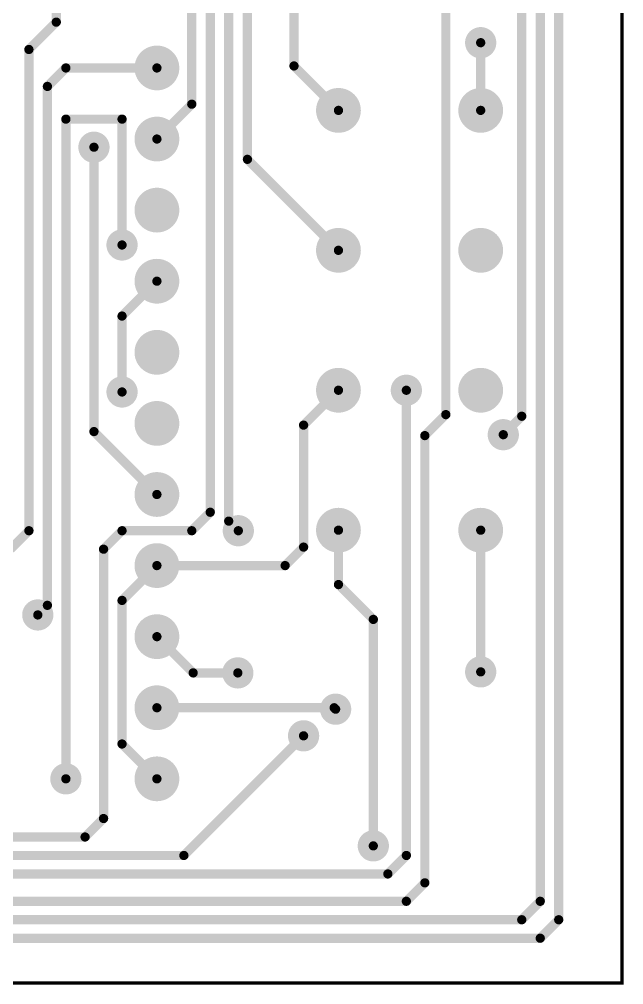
# Model space of a CAD drawing. Extents: x 0 to 107, y 0 to 143.
# Drawn here: x 85.63 to 107.22, y -0.06 to 34.43 of the extents above; entities that cross this region are included whole.
import ezdxf

# ---------------------------------------------------------------- set-up
doc = ezdxf.new("R2010")
doc.units = 0
for name, color, linetype in [('Board_Outline', 21, 'CONTINUOUS'), ('Bottom', 10, 'CONTINUOUS'), ('Bottom_Mask', 15, 'CONTINUOUS')]:
    doc.layers.add(name, color=color, linetype=linetype)

msp = doc.modelspace()

# ---------------------------------------------------------------- linework, layer by layer
at = {"layer": 'Board_Outline', "linetype": 'CONTINUOUS', "const_width": 0.12}
msp.add_lwpolyline([(107.1581, 142.5924), (0, 142.5924), (0, 0), (107.1581, 0), (107.1581, 142.5924)], dxfattribs=at)
at = {"layer": 'Bottom', "linetype": 'CONTINUOUS', "const_width": 0.33}
for points in [[(104.8981, 2.2602), (104.8981, 108.3923)], [(104.2381, 2.9202), (104.2381, 99.0523)], [(100.8664, 76.8015), (100.8664, 20.309)], [(93.1127, 70.4602), (93.1127, 16.5033)], [(103.5781, 20.2509), (103.5781, 69.7123)], [(92.4527, 67.9203), (92.4527, 16.8203)], [(86.9536, 61.6014), (86.9536, 34.3322)], [(93.7804, 54.2739), (93.7804, 29.43)], [(95.4434, 51.7203), (95.4434, 32.767)], [(91.7927, 31.4002), (91.7927, 51.0603)], [(86.9536, 34.3322), (85.9766, 33.3553)], [(85.9766, 33.3553), (85.9766, 16.1603)], [(102.1114, 31.1789), (102.1115, 33.5973)], [(86.6366, 32.0352), (87.2966, 32.6952)], [(87.2966, 32.6952), (90.5477, 32.6952)], [(95.4434, 32.767), (97.0314, 31.1789)], [(86.6366, 13.4944), (86.6366, 32.0352)], [(90.5477, 30.1552), (91.7927, 31.4002)], [(87.2966, 7.2953), (87.2966, 30.8663)], [(87.2966, 30.8663), (89.3026, 30.8663)], [(89.3026, 30.8663), (89.3026, 26.3703)], [(88.2996, 29.8633), (88.2996, 19.7033)], [(93.7804, 29.43), (97.0314, 26.1789)], [(89.3026, 23.8301), (90.5477, 25.0752)], [(89.3026, 21.1181), (89.3026, 23.8301)], [(95.7864, 19.9338), (97.0314, 21.1789)], [(99.4564, 4.5571), (99.4564, 21.179)], [(100.8664, 20.309), (100.1164, 19.559)], [(102.9181, 19.5909), (103.5781, 20.2509)], [(95.7864, 15.5752), (95.7864, 19.9338)], [(88.2996, 19.7033), (90.5477, 17.4552)], [(100.1164, 19.559), (100.1164, 3.5802)], [(92.4527, 16.8203), (91.7927, 16.1603)], [(93.1127, 16.5033), (93.4557, 16.1603)], [(85.9766, 16.1603), (85.3166, 15.5003)], [(89.3025, 16.1603), (88.6426, 15.5003)], [(91.7927, 16.1603), (89.3025, 16.1603)], [(93.4557, 16.1603), (93.4557, 16.1603)], [(97.0314, 14.2363), (97.0314, 16.1789)], [(102.1114, 16.1789), (102.1115, 11.117)], [(88.6426, 15.5003), (88.6426, 5.8771)], [(95.1263, 14.9152), (95.7864, 15.5752)], [(89.3026, 13.6701), (90.5477, 14.9152)], [(90.5477, 14.9152), (95.1263, 14.9152)], [(98.2764, 12.9914), (97.0314, 14.2363)], [(89.3026, 8.5403), (89.3026, 13.6701)], [(86.2936, 13.1514), (86.6366, 13.4944)], [(86.2936, 13.1514), (86.2936, 13.1514)], [(98.2764, 4.9001), (98.2764, 12.9914)], [(91.8426, 11.0803), (90.5477, 12.3752)], [(93.4372, 11.0803), (91.8426, 11.0803)], [(96.8792, 9.8352), (90.5477, 9.8352)], [(96.9304, 9.784), (96.8792, 9.8352)], [(96.9304, 9.784), (96.9304, 9.784)], [(95.7862, 8.8322), (91.5111, 4.5571)], [(90.5477, 7.2952), (89.3026, 8.5403)], [(88.6426, 5.8771), (87.9826, 5.2171)], [(87.9826, 5.2171), (64.6164, 5.2171)], [(91.5111, 4.5571), (56.3104, 4.5571)], [(98.7964, 3.8971), (99.4564, 4.5571)], [(53.4911, 3.8971), (98.7964, 3.8971)], [(100.1164, 3.5802), (99.4564, 2.9202)], [(99.4564, 2.9202), (49.2127, 2.9202)], [(103.5781, 2.2602), (104.2381, 2.9202)], [(48.2097, 2.2602), (103.5781, 2.2602)], [(104.2381, 1.6002), (104.8981, 2.2602)], [(17.8617, 1.6002), (104.2381, 1.6002)]]:
    msp.add_lwpolyline(points, dxfattribs=at)
at = {"layer": 'Bottom', "linetype": 'CONTINUOUS'}
for points, const_width in [([(87.0361, 34.3322, 1), (86.8711, 34.3322, 1), (87.0361, 34.3322, 1)], 0.165), ([(87.0361, 34.3322, 1), (86.8711, 34.3322, 1), (87.0361, 34.3322, 1)], 0.165), ([(102.3655, 33.5973, 1), (101.8575, 33.5973, 1), (102.3655, 33.5973, 1)], 0.508), ([(86.0591, 33.3553, 1), (85.8941, 33.3553, 1), (86.0591, 33.3553, 1)], 0.165), ([(86.0591, 33.3553, 1), (85.8941, 33.3553, 1), (86.0591, 33.3553, 1)], 0.165), ([(102.194, 33.5973, 1), (102.029, 33.5973, 1), (102.194, 33.5973, 1)], 0.165), ([(90.9227, 32.6952, 1), (90.1727, 32.6952, 1), (90.9227, 32.6952, 1)], 0.75), ([(87.3791, 32.6952, 1), (87.2141, 32.6952, 1), (87.3791, 32.6952, 1)], 0.165), ([(87.3791, 32.6952, 1), (87.2141, 32.6952, 1), (87.3791, 32.6952, 1)], 0.165), ([(90.6302, 32.6952, 1), (90.4652, 32.6952, 1), (90.6302, 32.6952, 1)], 0.165), ([(95.5259, 32.767, 1), (95.3609, 32.767, 1), (95.5259, 32.767, 1)], 0.165), ([(95.5259, 32.767, 1), (95.3609, 32.767, 1), (95.5259, 32.767, 1)], 0.165), ([(86.7191, 32.0352, 1), (86.5541, 32.0352, 1), (86.7191, 32.0352, 1)], 0.165), ([(86.7191, 32.0352, 1), (86.5541, 32.0352, 1), (86.7191, 32.0352, 1)], 0.165), ([(97.4064, 31.1789, 1), (96.6564, 31.1789, 1), (97.4064, 31.1789, 1)], 0.75), ([(102.4864, 31.1789, 1), (101.7364, 31.1789, 1), (102.4864, 31.1789, 1)], 0.75), ([(91.8752, 31.4002, 1), (91.7102, 31.4002, 1), (91.8752, 31.4002, 1)], 0.165), ([(91.8752, 31.4002, 1), (91.7102, 31.4002, 1), (91.8752, 31.4002, 1)], 0.165), ([(97.1139, 31.1789, 1), (96.9489, 31.1789, 1), (97.1139, 31.1789, 1)], 0.165), ([(102.1939, 31.1789, 1), (102.0289, 31.1789, 1), (102.1939, 31.1789, 1)], 0.165), ([(87.3791, 30.8663, 1), (87.2141, 30.8663, 1), (87.3791, 30.8663, 1)], 0.165), ([(87.3791, 30.8663, 1), (87.2141, 30.8663, 1), (87.3791, 30.8663, 1)], 0.165), ([(89.3851, 30.8663, 1), (89.2201, 30.8663, 1), (89.3851, 30.8663, 1)], 0.165), ([(89.3851, 30.8663, 1), (89.2201, 30.8663, 1), (89.3851, 30.8663, 1)], 0.165), ([(90.9227, 30.1552, 1), (90.1727, 30.1552, 1), (90.9227, 30.1552, 1)], 0.75), ([(88.5536, 29.8633, 1), (88.0456, 29.8633, 1), (88.5536, 29.8633, 1)], 0.508), ([(88.3821, 29.8633, 1), (88.2171, 29.8633, 1), (88.3821, 29.8633, 1)], 0.165), ([(90.6302, 30.1552, 1), (90.4652, 30.1552, 1), (90.6302, 30.1552, 1)], 0.165), ([(93.8629, 29.43, 1), (93.6979, 29.43, 1), (93.8629, 29.43, 1)], 0.165), ([(93.8629, 29.43, 1), (93.6979, 29.43, 1), (93.8629, 29.43, 1)], 0.165), ([(90.9227, 27.6152, 1), (90.1727, 27.6152, 1), (90.9227, 27.6152, 1)], 0.75), ([(97.4064, 26.1789, 1), (96.6564, 26.1789, 1), (97.4064, 26.1789, 1)], 0.75), ([(102.4864, 26.1789, 1), (101.7364, 26.1789, 1), (102.4864, 26.1789, 1)], 0.75), ([(89.5566, 26.3703, 1), (89.0486, 26.3703, 1), (89.5566, 26.3703, 1)], 0.508), ([(89.3851, 26.3703, 1), (89.2201, 26.3703, 1), (89.3851, 26.3703, 1)], 0.165), ([(97.1139, 26.1789, 1), (96.9489, 26.1789, 1), (97.1139, 26.1789, 1)], 0.165), ([(90.9227, 25.0752, 1), (90.1727, 25.0752, 1), (90.9227, 25.0752, 1)], 0.75), ([(90.6302, 25.0752, 1), (90.4652, 25.0752, 1), (90.6302, 25.0752, 1)], 0.165), ([(89.3851, 23.8301, 1), (89.2201, 23.8301, 1), (89.3851, 23.8301, 1)], 0.165), ([(89.3851, 23.8301, 1), (89.2201, 23.8301, 1), (89.3851, 23.8301, 1)], 0.165), ([(90.9227, 22.5352, 1), (90.1727, 22.5352, 1), (90.9227, 22.5352, 1)], 0.75), ([(97.4064, 21.1789, 1), (96.6564, 21.1789, 1), (97.4064, 21.1789, 1)], 0.75), ([(102.4864, 21.1789, 1), (101.7364, 21.1789, 1), (102.4864, 21.1789, 1)], 0.75), ([(89.5566, 21.1181, 1), (89.0486, 21.1181, 1), (89.5566, 21.1181, 1)], 0.508), ([(99.7104, 21.179, 1), (99.2024, 21.179, 1), (99.7104, 21.179, 1)], 0.508), ([(89.3851, 21.1181, 1), (89.2201, 21.1181, 1), (89.3851, 21.1181, 1)], 0.165), ([(97.1139, 21.1789, 1), (96.9489, 21.1789, 1), (97.1139, 21.1789, 1)], 0.165), ([(99.5389, 21.179, 1), (99.3739, 21.179, 1), (99.5389, 21.179, 1)], 0.165), ([(90.9227, 19.9952, 1), (90.1727, 19.9952, 1), (90.9227, 19.9952, 1)], 0.75), ([(100.9489, 20.309, 1), (100.7839, 20.309, 1), (100.9489, 20.309, 1)], 0.165), ([(100.9489, 20.309, 1), (100.7839, 20.309, 1), (100.9489, 20.309, 1)], 0.165), ([(103.6606, 20.2509, 1), (103.4956, 20.2509, 1), (103.6606, 20.2509, 1)], 0.165), ([(103.6606, 20.2509, 1), (103.4956, 20.2509, 1), (103.6606, 20.2509, 1)], 0.165), ([(95.8689, 19.9338, 1), (95.7039, 19.9338, 1), (95.8689, 19.9338, 1)], 0.165), ([(95.8689, 19.9338, 1), (95.7039, 19.9338, 1), (95.8689, 19.9338, 1)], 0.165), ([(103.1721, 19.5909, 1), (102.6641, 19.5909, 1), (103.1721, 19.5909, 1)], 0.508), ([(88.3821, 19.7033, 1), (88.2171, 19.7033, 1), (88.3821, 19.7033, 1)], 0.165), ([(88.3821, 19.7033, 1), (88.2171, 19.7033, 1), (88.3821, 19.7033, 1)], 0.165), ([(100.1989, 19.559, 1), (100.0339, 19.559, 1), (100.1989, 19.559, 1)], 0.165), ([(100.1989, 19.559, 1), (100.0339, 19.559, 1), (100.1989, 19.559, 1)], 0.165), ([(103.0006, 19.5909, 1), (102.8356, 19.5909, 1), (103.0006, 19.5909, 1)], 0.165), ([(90.9227, 17.4552, 1), (90.1727, 17.4552, 1), (90.9227, 17.4552, 1)], 0.75), ([(90.6302, 17.4552, 1), (90.4652, 17.4552, 1), (90.6302, 17.4552, 1)], 0.165), ([(92.5352, 16.8203, 1), (92.3702, 16.8203, 1), (92.5352, 16.8203, 1)], 0.165), ([(92.5352, 16.8203, 1), (92.3702, 16.8203, 1), (92.5352, 16.8203, 1)], 0.165), ([(97.4064, 16.1789, 1), (96.6564, 16.1789, 1), (97.4064, 16.1789, 1)], 0.75), ([(102.4864, 16.1789, 1), (101.7364, 16.1789, 1), (102.4864, 16.1789, 1)], 0.75), ([(93.7097, 16.1603, 1), (93.2017, 16.1603, 1), (93.7097, 16.1603, 1)], 0.508), ([(93.1952, 16.5033, 1), (93.0302, 16.5033, 1), (93.1952, 16.5033, 1)], 0.165), ([(93.1952, 16.5033, 1), (93.0302, 16.5033, 1), (93.1952, 16.5033, 1)], 0.165), ([(86.0591, 16.1603, 1), (85.8941, 16.1603, 1), (86.0591, 16.1603, 1)], 0.165), ([(86.0591, 16.1603, 1), (85.8941, 16.1603, 1), (86.0591, 16.1603, 1)], 0.165), ([(89.385, 16.1603, 1), (89.22, 16.1603, 1), (89.385, 16.1603, 1)], 0.165), ([(89.385, 16.1603, 1), (89.22, 16.1603, 1), (89.385, 16.1603, 1)], 0.165), ([(91.8752, 16.1603, 1), (91.7102, 16.1603, 1), (91.8752, 16.1603, 1)], 0.165), ([(91.8752, 16.1603, 1), (91.7102, 16.1603, 1), (91.8752, 16.1603, 1)], 0.165), ([(93.5382, 16.1603, 1), (93.3732, 16.1603, 1), (93.5382, 16.1603, 1)], 0.165), ([(93.5382, 16.1603, 1), (93.3732, 16.1603, 1), (93.5382, 16.1603, 1)], 0.165), ([(97.1139, 16.1789, 1), (96.9489, 16.1789, 1), (97.1139, 16.1789, 1)], 0.165), ([(102.1939, 16.1789, 1), (102.0289, 16.1789, 1), (102.1939, 16.1789, 1)], 0.165), ([(88.7251, 15.5003, 1), (88.5601, 15.5003, 1), (88.7251, 15.5003, 1)], 0.165), ([(88.7251, 15.5003, 1), (88.5601, 15.5003, 1), (88.7251, 15.5003, 1)], 0.165), ([(90.9227, 14.9152, 1), (90.1727, 14.9152, 1), (90.9227, 14.9152, 1)], 0.75), ([(95.8689, 15.5752, 1), (95.7039, 15.5752, 1), (95.8689, 15.5752, 1)], 0.165), ([(95.8689, 15.5752, 1), (95.7039, 15.5752, 1), (95.8689, 15.5752, 1)], 0.165), ([(90.6302, 14.9152, 1), (90.4652, 14.9152, 1), (90.6302, 14.9152, 1)], 0.165), ([(90.6302, 14.9152, 1), (90.4652, 14.9152, 1), (90.6302, 14.9152, 1)], 0.165), ([(95.2088, 14.9152, 1), (95.0438, 14.9152, 1), (95.2088, 14.9152, 1)], 0.165), ([(95.2088, 14.9152, 1), (95.0438, 14.9152, 1), (95.2088, 14.9152, 1)], 0.165), ([(97.1139, 14.2363, 1), (96.9489, 14.2363, 1), (97.1139, 14.2363, 1)], 0.165), ([(97.1139, 14.2363, 1), (96.9489, 14.2363, 1), (97.1139, 14.2363, 1)], 0.165), ([(89.3851, 13.6701, 1), (89.2201, 13.6701, 1), (89.3851, 13.6701, 1)], 0.165), ([(89.3851, 13.6701, 1), (89.2201, 13.6701, 1), (89.3851, 13.6701, 1)], 0.165), ([(86.5476, 13.1514, 1), (86.0396, 13.1514, 1), (86.5476, 13.1514, 1)], 0.508), ([(86.7191, 13.4944, 1), (86.5541, 13.4944, 1), (86.7191, 13.4944, 1)], 0.165), ([(86.7191, 13.4944, 1), (86.5541, 13.4944, 1), (86.7191, 13.4944, 1)], 0.165), ([(86.3761, 13.1514, 1), (86.2111, 13.1514, 1), (86.3761, 13.1514, 1)], 0.165), ([(86.3761, 13.1514, 1), (86.2111, 13.1514, 1), (86.3761, 13.1514, 1)], 0.165), ([(90.9227, 12.3752, 1), (90.1727, 12.3752, 1), (90.9227, 12.3752, 1)], 0.75), ([(98.3589, 12.9914, 1), (98.1939, 12.9914, 1), (98.3589, 12.9914, 1)], 0.165), ([(98.3589, 12.9914, 1), (98.1939, 12.9914, 1), (98.3589, 12.9914, 1)], 0.165), ([(90.6302, 12.3752, 1), (90.4652, 12.3752, 1), (90.6302, 12.3752, 1)], 0.165), ([(93.6912, 11.0803, 1), (93.1832, 11.0803, 1), (93.6912, 11.0803, 1)], 0.508), ([(102.3655, 11.117, 1), (101.8575, 11.117, 1), (102.3655, 11.117, 1)], 0.508), ([(91.9251, 11.0803, 1), (91.7601, 11.0803, 1), (91.9251, 11.0803, 1)], 0.165), ([(91.9251, 11.0803, 1), (91.7601, 11.0803, 1), (91.9251, 11.0803, 1)], 0.165), ([(93.5197, 11.0803, 1), (93.3547, 11.0803, 1), (93.5197, 11.0803, 1)], 0.165), ([(102.194, 11.117, 1), (102.029, 11.117, 1), (102.194, 11.117, 1)], 0.165), ([(90.9227, 9.8352, 1), (90.1727, 9.8352, 1), (90.9227, 9.8352, 1)], 0.75), ([(97.1844, 9.784, 1), (96.6764, 9.784, 1), (97.1844, 9.784, 1)], 0.508), ([(90.6302, 9.8352, 1), (90.4652, 9.8352, 1), (90.6302, 9.8352, 1)], 0.165), ([(96.9617, 9.8352, 1), (96.7967, 9.8352, 1), (96.9617, 9.8352, 1)], 0.165), ([(96.9617, 9.8352, 1), (96.7967, 9.8352, 1), (96.9617, 9.8352, 1)], 0.165), ([(97.0129, 9.784, 1), (96.8479, 9.784, 1), (97.0129, 9.784, 1)], 0.165), ([(97.0129, 9.784, 1), (96.8479, 9.784, 1), (97.0129, 9.784, 1)], 0.165), ([(96.0402, 8.8322, 1), (95.5322, 8.8322, 1), (96.0402, 8.8322, 1)], 0.508), ([(95.8687, 8.8322, 1), (95.7037, 8.8322, 1), (95.8687, 8.8322, 1)], 0.165), ([(89.3851, 8.5403, 1), (89.2201, 8.5403, 1), (89.3851, 8.5403, 1)], 0.165), ([(89.3851, 8.5403, 1), (89.2201, 8.5403, 1), (89.3851, 8.5403, 1)], 0.165), ([(90.9227, 7.2952, 1), (90.1727, 7.2952, 1), (90.9227, 7.2952, 1)], 0.75), ([(87.5506, 7.2953, 1), (87.0426, 7.2953, 1), (87.5506, 7.2953, 1)], 0.508), ([(87.3791, 7.2953, 1), (87.2141, 7.2953, 1), (87.3791, 7.2953, 1)], 0.165), ([(90.6302, 7.2952, 1), (90.4652, 7.2952, 1), (90.6302, 7.2952, 1)], 0.165), ([(88.7251, 5.8771, 1), (88.5601, 5.8771, 1), (88.7251, 5.8771, 1)], 0.165), ([(88.7251, 5.8771, 1), (88.5601, 5.8771, 1), (88.7251, 5.8771, 1)], 0.165), ([(88.0651, 5.2171, 1), (87.9001, 5.2171, 1), (88.0651, 5.2171, 1)], 0.165), ([(88.0651, 5.2171, 1), (87.9001, 5.2171, 1), (88.0651, 5.2171, 1)], 0.165), ([(98.5304, 4.9001, 1), (98.0224, 4.9001, 1), (98.5304, 4.9001, 1)], 0.508), ([(98.3589, 4.9001, 1), (98.1939, 4.9001, 1), (98.3589, 4.9001, 1)], 0.165), ([(91.5936, 4.5571, 1), (91.4286, 4.5571, 1), (91.5936, 4.5571, 1)], 0.165), ([(91.5936, 4.5571, 1), (91.4286, 4.5571, 1), (91.5936, 4.5571, 1)], 0.165), ([(99.5389, 4.5571, 1), (99.3739, 4.5571, 1), (99.5389, 4.5571, 1)], 0.165), ([(99.5389, 4.5571, 1), (99.3739, 4.5571, 1), (99.5389, 4.5571, 1)], 0.165), ([(98.8789, 3.8971, 1), (98.7139, 3.8971, 1), (98.8789, 3.8971, 1)], 0.165), ([(98.8789, 3.8971, 1), (98.7139, 3.8971, 1), (98.8789, 3.8971, 1)], 0.165), ([(100.1989, 3.5802, 1), (100.0339, 3.5802, 1), (100.1989, 3.5802, 1)], 0.165), ([(100.1989, 3.5802, 1), (100.0339, 3.5802, 1), (100.1989, 3.5802, 1)], 0.165), ([(99.5389, 2.9202, 1), (99.3739, 2.9202, 1), (99.5389, 2.9202, 1)], 0.165), ([(99.5389, 2.9202, 1), (99.3739, 2.9202, 1), (99.5389, 2.9202, 1)], 0.165), ([(104.3206, 2.9202, 1), (104.1556, 2.9202, 1), (104.3206, 2.9202, 1)], 0.165), ([(104.3206, 2.9202, 1), (104.1556, 2.9202, 1), (104.3206, 2.9202, 1)], 0.165), ([(103.6606, 2.2602, 1), (103.4956, 2.2602, 1), (103.6606, 2.2602, 1)], 0.165), ([(103.6606, 2.2602, 1), (103.4956, 2.2602, 1), (103.6606, 2.2602, 1)], 0.165), ([(104.9806, 2.2602, 1), (104.8156, 2.2602, 1), (104.9806, 2.2602, 1)], 0.165), ([(104.9806, 2.2602, 1), (104.8156, 2.2602, 1), (104.9806, 2.2602, 1)], 0.165), ([(104.3206, 1.6002, 1), (104.1556, 1.6002, 1), (104.3206, 1.6002, 1)], 0.165), ([(104.3206, 1.6002, 1), (104.1556, 1.6002, 1), (104.3206, 1.6002, 1)], 0.165)]:
    msp.add_lwpolyline(points, format="xyb", dxfattribs=dict(at, const_width=const_width))
at = {"layer": 'Bottom_Mask', "linetype": 'CONTINUOUS'}
for points, const_width in [([(102.3905, 33.5973, 1), (101.8325, 33.5973, 1), (102.3905, 33.5973, 1)], 0.558), ([(90.9477, 32.6952, 1), (90.1477, 32.6952, 1), (90.9477, 32.6952, 1)], 0.8), ([(97.4314, 31.1789, 1), (96.6314, 31.1789, 1), (97.4314, 31.1789, 1)], 0.8), ([(102.5114, 31.1789, 1), (101.7114, 31.1789, 1), (102.5114, 31.1789, 1)], 0.8), ([(90.9477, 30.1552, 1), (90.1477, 30.1552, 1), (90.9477, 30.1552, 1)], 0.8), ([(88.5786, 29.8633, 1), (88.0206, 29.8633, 1), (88.5786, 29.8633, 1)], 0.558), ([(90.9477, 27.6152, 1), (90.1477, 27.6152, 1), (90.9477, 27.6152, 1)], 0.8), ([(89.5816, 26.3703, 1), (89.0236, 26.3703, 1), (89.5816, 26.3703, 1)], 0.558), ([(97.4314, 26.1789, 1), (96.6314, 26.1789, 1), (97.4314, 26.1789, 1)], 0.8), ([(102.5114, 26.1789, 1), (101.7114, 26.1789, 1), (102.5114, 26.1789, 1)], 0.8), ([(90.9477, 25.0752, 1), (90.1477, 25.0752, 1), (90.9477, 25.0752, 1)], 0.8), ([(90.9477, 22.5352, 1), (90.1477, 22.5352, 1), (90.9477, 22.5352, 1)], 0.8), ([(97.4314, 21.1789, 1), (96.6314, 21.1789, 1), (97.4314, 21.1789, 1)], 0.8), ([(99.7354, 21.179, 1), (99.1774, 21.179, 1), (99.7354, 21.179, 1)], 0.558), ([(102.5114, 21.1789, 1), (101.7114, 21.1789, 1), (102.5114, 21.1789, 1)], 0.8), ([(89.5816, 21.1181, 1), (89.0236, 21.1181, 1), (89.5816, 21.1181, 1)], 0.558), ([(90.9477, 19.9952, 1), (90.1477, 19.9952, 1), (90.9477, 19.9952, 1)], 0.8), ([(103.1971, 19.5909, 1), (102.6391, 19.5909, 1), (103.1971, 19.5909, 1)], 0.558), ([(90.9477, 17.4552, 1), (90.1477, 17.4552, 1), (90.9477, 17.4552, 1)], 0.8), ([(97.4314, 16.1789, 1), (96.6314, 16.1789, 1), (97.4314, 16.1789, 1)], 0.8), ([(102.5114, 16.1789, 1), (101.7114, 16.1789, 1), (102.5114, 16.1789, 1)], 0.8), ([(93.7347, 16.1603, 1), (93.1767, 16.1603, 1), (93.7347, 16.1603, 1)], 0.558), ([(90.9477, 14.9152, 1), (90.1477, 14.9152, 1), (90.9477, 14.9152, 1)], 0.8), ([(86.5726, 13.1514, 1), (86.0146, 13.1514, 1), (86.5726, 13.1514, 1)], 0.558), ([(90.9477, 12.3752, 1), (90.1477, 12.3752, 1), (90.9477, 12.3752, 1)], 0.8), ([(93.7162, 11.0803, 1), (93.1582, 11.0803, 1), (93.7162, 11.0803, 1)], 0.558), ([(102.3905, 11.117, 1), (101.8325, 11.117, 1), (102.3905, 11.117, 1)], 0.558), ([(90.9477, 9.8352, 1), (90.1477, 9.8352, 1), (90.9477, 9.8352, 1)], 0.8), ([(97.2094, 9.784, 1), (96.6514, 9.784, 1), (97.2094, 9.784, 1)], 0.558), ([(96.0652, 8.8322, 1), (95.5072, 8.8322, 1), (96.0652, 8.8322, 1)], 0.558), ([(90.9477, 7.2952, 1), (90.1477, 7.2952, 1), (90.9477, 7.2952, 1)], 0.8), ([(87.5756, 7.2953, 1), (87.0176, 7.2953, 1), (87.5756, 7.2953, 1)], 0.558), ([(98.5554, 4.9001, 1), (97.9974, 4.9001, 1), (98.5554, 4.9001, 1)], 0.558)]:
    msp.add_lwpolyline(points, format="xyb", dxfattribs=dict(at, const_width=const_width))

doc.saveas('drawing.dxf')
